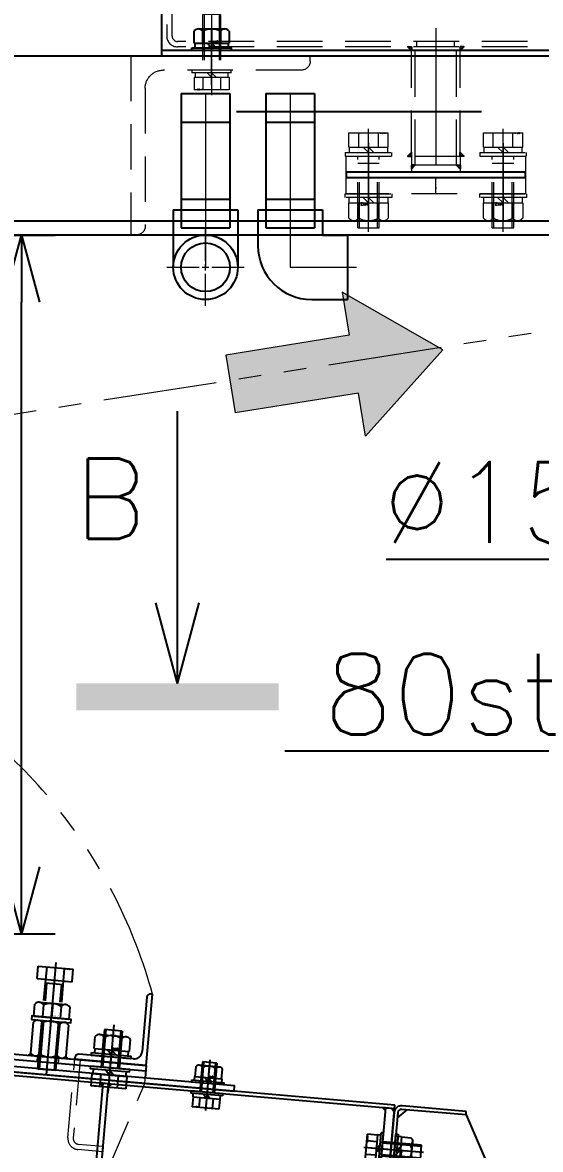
# Model space of a CAD drawing. Header units: millimetres. Extents: x -8731 to 85711, y -14522 to 31379.
# Drawn here: x 7190 to 7479, y 13767 to 14396 of the extents above; entities that cross this region are included whole.
import ezdxf
from ezdxf import colors
from ezdxf.entities.mleader import LeaderData, LeaderLine
from ezdxf.enums import TextEntityAlignment as Align
from ezdxf.math import Vec2, Vec3

# ---------------------------------------------------------------- set-up
doc = ezdxf.new("R2010")
doc.units = ezdxf.units.MM
doc.header["$LTSCALE"] = 4
doc.header["$PDMODE"] = 99
doc.header["$PDSIZE"] = 1
for name, pattern in [('CENTER2', [28.575, 19.05, -3.175, 3.175, -3.175]), ('HIDDEN', [9.525, 6.35, -3.175]), ('PHANTOM2', [31.75, 15.875, -3.175, 3.175, -3.175, 3.175, -3.175])]:
    doc.linetypes.add(name, pattern=pattern)
for name, color, linetype, lineweight in [('04_HIDDEN', 2, 'HIDDEN', 13), ('05_CENTER', 4, 'CENTER2', 13), ('06_PHANTOM', 2, 'PHANTOM2', 13), ('08_DIM', 3, 'Continuous', 13)]:
    doc.layers.add(name, color=color, linetype=linetype, lineweight=lineweight)
doc.layers.add('10_DRAFT', color=8, linetype='Continuous', lineweight=0, plot=False)
doc.styles.add('KANJI0', font='txt.shx', dxfattribs={"width": 0.9, "height": 30, "bigfont": 'bigfont'})
doc.styles.add('KSS_TXT', font='txt.shx', dxfattribs={"bigfont": 'extfont2.shx'})
doc.styles.add('KSS_TXT_L', font='txt.shx', dxfattribs={"height": 9, "bigfont": 'extfont2.shx'})
doc.styles.get("Standard").update_dxf_attribs({"font": 'txt.shx', "bigfont": 'extfont2.shx'})
doc.dimstyles.new('KSS_DIM', dxfattribs={"dimscale": 3, "dimtxt": 3, "dimasz": 2.5, "dimexe": 1.25, "dimexo": 0.625, "dimtad": 1, "dimdsep": 46, "dimtxsty": 'KSS_TXT', "dimblk": 'OPEN30', "dimcen": 0, "dimazin": 2, "dimtfac": 0.75, "dimtmove": 0, "dimatfit": 3, "dimldrblk": 'OPEN30', "dimfxl": 1, "dimtolj": 1, "dimarcsym": 0})
doc.dimstyles.new('KSS_DIM$3', dxfattribs={"dimscale": 3, "dimtxt": 3, "dimasz": 2.5, "dimexe": 1.25, "dimexo": 0.625, "dimtad": 1, "dimtih": 1, "dimtoh": 1, "dimdsep": 46, "dimtxsty": 'KSS_TXT', "dimblk": 'OPEN30', "dimcen": 0, "dimazin": 2, "dimtfac": 0.75, "dimtofl": 0, "dimtmove": 0, "dimatfit": 3, "dimldrblk": 'OPEN30', "dimfxl": 1, "dimtolj": 1, "dimarcsym": 0})

# ---------------------------------------------------------------- blocks, each defined once
blk = doc.blocks.new('_Open30')
at = {"color": 0, "linetype": 'ByBlock', "lineweight": -2}
for p, q in [((-1, 0.268), (0, 0)), ((0, 0), (-1, -0.268)), ((0, 0), (-1, 0))]:
    blk.add_line(p, q, dxfattribs=at)
blk = doc.blocks.new('*D4223')
at = {"layer": '08_DIM', "color": 0, "lineweight": -2, "transparency": 16777216}
for p, q in [((6195.62, 13950.14), (6195.62, 14734.3)), ((7508.12, 14715.55), (6233.12, 14715.55)), ((7545.62, 14715.79), (7545.62, 14696.8))]:
    blk.add_line(p, q, dxfattribs=at)
at = {"layer": 'Defpoints', "color": 0, "transparency": 16777216}
for p in [(7545.62, 14725.16), (6195.62, 14715.55), (6195.62, 13940.76)]:
    blk.add_point(p, dxfattribs=at)
at = {"layer": '08_DIM', "color": 0, "lineweight": -2, "transparency": 16777216, "xscale": 37.5, "yscale": 37.5, "zscale": 37.5, "rotation": 180}
blk.add_blockref('_Open30', (6195.62, 14715.55), dxfattribs=at)
at = {"layer": '08_DIM', "color": 0, "lineweight": -2, "transparency": 16777216, "xscale": 37.5, "yscale": 37.5, "zscale": 37.5}
blk.add_blockref('_Open30', (7545.62, 14715.55), dxfattribs=at)
at = {"layer": '08_DIM', "color": 0, "transparency": 16777216, "insert": (6870.62, 14747.43), "char_height": 45, "attachment_point": 5, "style": 'KSS_TXT'}
blk.add_mtext('\\A1;1350', dxfattribs=at)
blk = doc.blocks.new('AM_BALLOON1')
at = {"transparency": 16777216}
blk.add_circle((0, 0), 5, dxfattribs=at)
blk.add_attdef('B_NUMBER', text='', height=3, dxfattribs=at).set_placement((0, 0), align=Align.MIDDLE_CENTER)
blk = doc.blocks.new('_OPEN')
at = {"color": 0, "linetype": 'ByBlock'}
for p, q in [((-1, 0.167), (0, 0)), ((0, 0), (-1, -0.167)), ((0, 0), (-1, 0))]:
    blk.add_line(p, q, dxfattribs=at)
blk = doc.blocks.new('A$C67E3024E_1_1_1')
at = {"layer": '08_DIM'}
blk.add_hatch(color=256, dxfattribs=at).paths.add_polyline_path([(8.4, 2.72), (8.4, 6.8), (-0.01, 0.01), (8.4, -6.78), (8.4, -2.72), (20, -2.72), (20, 2.72)])
for p, q in [((0, 0.02), (8.4, 6.8)), ((8.4, 6.8), (8.4, 2.74)), ((8.4, 2.72), (20, 2.72)), ((20, -2.72), (20, 2.72)), ((0, 0), (8.4, -6.78)), ((8.4, -6.78), (8.4, -2.72)), ((8.4, -2.72), (20, -2.72))]:
    blk.add_line(p, q, dxfattribs=at)
blk = doc.blocks.new('*D4253')
at = {"layer": '08_DIM', "color": 0, "lineweight": -2, "transparency": 16777216}
for p, q in [((6435.62, 14291.79), (6435.62, 15165.65)), ((7840.62, 14386.64), (7840.62, 15165.65)), ((6473.12, 15146.9), (7803.12, 15146.9))]:
    blk.add_line(p, q, dxfattribs=at)
at = {"layer": 'Defpoints', "color": 0, "transparency": 16777216}
for p in [(7840.62, 15146.9), (7840.62, 14377.26), (6435.62, 14282.42)]:
    blk.add_point(p, dxfattribs=at)
at = {"layer": '08_DIM', "color": 0, "lineweight": -2, "transparency": 16777216, "xscale": 37.5, "yscale": 37.5, "zscale": 37.5, "rotation": 180}
blk.add_blockref('_Open30', (6435.62, 15146.9), dxfattribs=at)
at = {"layer": '08_DIM', "color": 0, "lineweight": -2, "transparency": 16777216, "xscale": 37.5, "yscale": 37.5, "zscale": 37.5}
blk.add_blockref('_Open30', (7840.62, 15146.9), dxfattribs=at)
at = {"layer": '08_DIM', "color": 0, "transparency": 16777216, "insert": (7138.12, 15178.78), "char_height": 45, "attachment_point": 5, "style": 'KSS_TXT'}
blk.add_mtext('\\A1;1405', dxfattribs=at)
blk = doc.blocks.new('seca03_1_1_1')
for q in [(0, 10.635), (-0.804, 3.5), (0.804, 3.5)]:
    blk.add_line((0, 0.5), q)
blk.add_solid([(-3.763, -0.5), (3.763, -0.5), (-3.763, 0.5), (3.763, 0.5)])
blk.add_attdef('A', text='', height=3).set_placement((-2.5, 7.375), align=Align.MIDDLE)
blk = doc.blocks.new('A$C448B04A9_1_1_1')
at = {"color": 0}
for p, q in [((3, 100), (0, 100)), ((0, 0), (0, 100)), ((8, 18), (8, 95)), ((95, 8), (18, 8)), ((0, 0), (100, 0)), ((100, 3), (100, 0))]:
    blk.add_line(p, q, dxfattribs=at)
for centre, radius, start, end in [((3, 95), 5, 0, 90), ((18, 18), 10, 180, 270), ((95, 3), 5, 0, 90)]:
    blk.add_arc(centre, radius, start, end, dxfattribs=at)
blk = doc.blocks.new('A$C27AD2B2D_1_1_1')
at = {"color": 0}
blk.add_line((50, 858), (2550, 858), dxfattribs=at)
blk.add_lwpolyline([(50, 950), (2550, 950), (2550, 850), (50, 850)], close=True, dxfattribs=at)
at = {"layer": '05_CENTER'}
blk.add_line((2105, 933.78), (2105, 958.24), dxfattribs=at)
at = {"layer": '04_HIDDEN', "xscale": -1, "rotation": 180}
blk.add_blockref('A$C448B04A9_1_1_1', (2060, 950), dxfattribs=at)
blk = doc.blocks.new('A$C630344D5_1_1_1')
at = {"color": 0}
blk.add_lwpolyline([(1160, 150.2), (280, 150.2, -0.037623), (275.52, 150.54), (28.38, 187.87, 1.096072), (6.32, -189.89), (309, -179.82, -0.030069), (312.61, -179.91), (1997.39, -326.79, 0.610481), (2025.81, -281.61), (1921.29, -105.09, -0.309422), (1923.51, -71.27), (2106.95, 162.34, 0.68117), (2034, 286.77), (1164.64, 150.56, -0.038872), (1160, 150.2)], format="xyb", dxfattribs=at)
blk = doc.blocks.new('*D4275')
at = {"layer": '08_DIM', "color": 0, "lineweight": -2, "transparency": 16777216}
for p, q in [((6800.62, 14202.24), (6800.62, 15279.93)), ((7840.62, 14386.64), (7840.62, 15279.93)), ((7803.12, 15261.18), (6838.12, 15261.18))]:
    blk.add_line(p, q, dxfattribs=at)
at = {"layer": 'Defpoints', "color": 0, "transparency": 16777216}
for p in [(6800.62, 15261.18), (7840.62, 14377.26), (6800.62, 14192.86)]:
    blk.add_point(p, dxfattribs=at)
at = {"layer": '08_DIM', "color": 0, "lineweight": -2, "transparency": 16777216, "xscale": 37.5, "yscale": 37.5, "zscale": 37.5, "rotation": 180}
blk.add_blockref('_Open30', (6800.62, 15261.18), dxfattribs=at)
at = {"layer": '08_DIM', "color": 0, "lineweight": -2, "transparency": 16777216, "xscale": 37.5, "yscale": 37.5, "zscale": 37.5}
blk.add_blockref('_Open30', (7840.62, 15261.18), dxfattribs=at)
at = {"layer": '08_DIM', "color": 0, "transparency": 16777216, "insert": (7320.62, 15293.06), "char_height": 45, "attachment_point": 5, "style": 'KSS_TXT'}
blk.add_mtext('\\A1;1040', dxfattribs=at)
blk = doc.blocks.new('*D4296')
at = {"layer": '08_DIM', "color": 0, "lineweight": -2, "transparency": 16777216}
for p, q in [((5140.62, 14656.64), (5140.62, 15404.03)), ((7840.62, 14386.64), (7840.62, 15404.03)), ((5178.12, 15385.28), (7803.12, 15385.28))]:
    blk.add_line(p, q, dxfattribs=at)
at = {"layer": 'Defpoints', "color": 0, "transparency": 16777216}
for p in [(7840.62, 15385.28), (5140.62, 14647.26), (7840.62, 14377.26)]:
    blk.add_point(p, dxfattribs=at)
at = {"layer": '08_DIM', "color": 0, "lineweight": -2, "transparency": 16777216, "xscale": 37.5, "yscale": 37.5, "zscale": 37.5, "rotation": 180}
blk.add_blockref('_Open30', (5140.62, 15385.28), dxfattribs=at)
at = {"layer": '08_DIM', "color": 0, "lineweight": -2, "transparency": 16777216, "xscale": 37.5, "yscale": 37.5, "zscale": 37.5}
blk.add_blockref('_Open30', (7840.62, 15385.28), dxfattribs=at)
at = {"layer": '08_DIM', "color": 0, "transparency": 16777216, "insert": (6490.62, 15417.16), "char_height": 45, "attachment_point": 5, "style": 'KSS_TXT'}
blk.add_mtext('\\A1;2700', dxfattribs=at)
blk = doc.blocks.new('*D4308')
at = {"layer": '08_DIM', "color": 0, "lineweight": -2, "transparency": 16777216}
for p, q in [((7720.86, 14197.94), (7652.38, 14156.58)), ((7620.28, 14137.2), (7552.4, 14096.2)), ((7552.4, 14096.2), (7393.02, 14096.2))]:
    blk.add_line(p, q, dxfattribs=at)
at = {"layer": 'Defpoints', "color": 0, "transparency": 16777216}
for p in [(7752.96, 14217.33), (7620.28, 14137.2)]:
    blk.add_point(p, dxfattribs=at)
at = {"layer": '08_DIM', "color": 0, "lineweight": -2, "transparency": 16777216, "xscale": 37.5, "yscale": 37.5, "zscale": 37.5}
for p, rotation in [((7752.96, 14217.33), 31.13104350559884), ((7620.28, 14137.2), 211.1310435055988)]:
    blk.add_blockref('_Open30', p, dxfattribs=dict(at, rotation=rotation))
at = {"layer": '08_DIM', "color": 0, "transparency": 16777216, "insert": (7468.02, 14128.07), "char_height": 45, "attachment_point": 5, "style": 'KSS_TXT'}
blk.add_mtext('\\A1;%%C155', dxfattribs=at)
blk = doc.blocks.new('A$C79C01DD0_1_1_1')
at = {"color": 0}
for p, q in [((-10, 113), (-10, 115)), ((-48, 108), (-43, 113)), ((-48, 111), (-48, 4)), ((-10, 113), (-46, 113)), ((-10, 113), (50, 2)), ((-48, 7), (-43, 2)), ((-46, 2), (50, 2))]:
    blk.add_line(p, q, dxfattribs=at)
blk.add_lwpolyline([(-10, 115), (-46, 115, 0.414214), (-50, 111), (-50, 4, 0.414214), (-46, 0), (50, 0), (50, 2)], format="xyb", dxfattribs=at)
for centre, start, end in [((-46, 111), 90, 180), ((-46, 4), 180, 270)]:
    blk.add_arc(centre, 2, start, end, dxfattribs=at)
at = {"layer": '05_CENTER'}
for p, q in [((-55.8, 90), (-42.11, 90)), ((-55.8, 30), (-42.11, 30)), ((0, -5.61), (0, 7.61))]:
    blk.add_line(p, q, dxfattribs=at)
blk = doc.blocks.new('A$C21297E54_1_1_1')
at = {"color": 0}
for p, q in [((520, 115), (-25, 115)), ((520, 0), (520, 115)), ((520, 113), (-25, 113))]:
    blk.add_line(p, q, dxfattribs=at)
at = {"color": 3}
for points in [[(356.81, 113), (355.31, 113), (355.31, 113), (356.81, 111.5)], [(360, 113), (361.5, 113), (361.5, 113), (360, 111.5)], [(515, 113), (513.5, 113), (513.5, 113), (515, 111.5)], [(520, 113), (518.5, 113), (518.5, 113), (520, 111.5)]]:
    blk.add_lwpolyline(points, close=True, dxfattribs=at)
at = {"color": 0}
for points in [[(360, 113), (356.81, 113), (356.81, 2), (360, 2)], [(520, 113), (515, 113), (515, 2), (520, 2)]]:
    blk.add_lwpolyline(points, close=True, dxfattribs=at)
at = {"layer": '05_CENTER'}
for p, q in [((415, 118.15), (415, 109.82)), ((509.2, 90), (525.89, 90))]:
    blk.add_line(p, q, dxfattribs=at)
blk = doc.blocks.new('M8Nza_1_1_1')
at = {"color": 0}
for p, q in [((-7.5, 8.69), (-7.5, 3.2)), ((5.62, 9.7), (-5.63, 9.7)), ((-3.75, 3.2), (-3.75, 8.69)), ((3.75, 8.69), (3.75, 3.2)), ((7.5, 3.2), (7.5, 8.69)), ((-7.7, 3.2), (7.7, 3.2)), ((-7.7, 3.2), (-7.7, 1.2)), ((0, 1.2), (-2, 3.2)), ((0, 3.2), (2, 1.2)), ((7.7, 3.2), (7.7, 1.2))]:
    blk.add_line(p, q, dxfattribs=at)
at = {"color": 0, "linetype": 'CENTER2'}
blk.add_line((0, 9.7), (0, 0), dxfattribs=at)
at = {"color": 0}
blk.add_lwpolyline([(-9, 1.2), (9, 1.2), (9, 0), (-9, 0)], close=True, dxfattribs=at)
for centre, radius, start, end in [((-5.63, 7.45), 2.25, 33.626, 146.374), ((0, 2.2), 7.5, 60, 120), ((5.62, 7.45), 2.25, 33.626, 146.374)]:
    blk.add_arc(centre, radius, start, end, dxfattribs=at)
at = {"layer": '10_DRAFT', "style": 'KSS_TXT'}
blk.add_text('M8', height=1, dxfattribs=at).set_placement((0.87, 3.27))
blk = doc.blocks.new('A$C46CB4146_1_1_1')
at = {"color": 0}
for p, q in [((-7.51, 8.7), (7.51, 8.7)), ((-7.51, 3.2), (-7.51, 8.7)), ((-3.75, 3.2), (-3.75, 8.7)), ((3.75, 3.2), (3.75, 8.7)), ((7.51, 3.2), (7.51, 8.7)), ((-9, 1.2), (9, 1.2)), ((-9, 1.2), (-9, 0)), ((-7.7, 3.2), (-7.7, 1.2)), ((7.7, 3.2), (-7.7, 3.2)), ((0, 1.2), (-2, 3.2)), ((0, 3.2), (2, 1.2)), ((7.7, 1.2), (7.7, 3.2)), ((9, 0), (9, 1.2)), ((-9, 0), (9, 0))]:
    blk.add_line(p, q, dxfattribs=at)
at = {"color": 0, "linetype": 'CENTER2'}
blk.add_line((0, -23.3), (0, 10.2), dxfattribs=at)
at = {"color": 0, "linetype": 'HIDDEN'}
for p, q in [((-4, -21.8), (-4, 0)), ((-3.32, -21.8), (-3.32, 0)), ((3.32, -21.8), (3.32, 0)), ((4, -21.8), (4, 0)), ((-4, -21.8), (4, -21.8))]:
    blk.add_line(p, q, dxfattribs=at)
at = {"layer": '10_DRAFT', "style": 'KSS_TXT_L'}
blk.add_text('BT-M8x25L,SW,PW', height=0.3, dxfattribs=at).set_placement((2.97, 8.36))
blk = doc.blocks.new('NTFLS-20a_1_1')
at = {"color": 0}
for p, q in [((-7.35, 20), (7.35, 20)), ((-9.8, 1.31), (-9.8, 18.69)), ((-4.9, 1.31), (-4.9, 18.69)), ((4.9, 18.69), (4.9, 1.31)), ((9.8, 18.69), (9.8, 1.31)), ((-7.35, 0), (7.35, 0))]:
    blk.add_line(p, q, dxfattribs=at)
for centre, radius, start, end in [((-7.35, 17.06), 2.94, 33.626, 146.374), ((0, 10.2), 9.8, 60, 120), ((7.35, 17.06), 2.94, 33.626, 146.374), ((-7.35, 2.94), 2.94, 213.626, 326.374), ((0, 9.8), 9.8, 240, 300), ((7.35, 2.94), 2.94, 213.626, 326.374)]:
    blk.add_arc(centre, radius, start, end, dxfattribs=at)
at = {"layer": '04_HIDDEN', "color": 0}
for p, q in [((-5, 20), (-5, 0)), ((-4, 20), (-4, 0)), ((4, 20), (4, 0)), ((5, 20), (5, 0))]:
    blk.add_line(p, q, dxfattribs=at)
at = {"layer": '10_DRAFT', "linetype": 'CENTER2'}
blk.add_line((0, 20), (0, 0), dxfattribs=at)
blk = doc.blocks.new('A$C5BE71404_1')
at = {"color": 0}
for p, q in [((-3, 38), (-3, 7.5)), ((-1, 40), (0, 40)), ((0, 0), (0, 40)), ((-40, 1), (-40, 0)), ((0, 0), (-40, 0)), ((-7.5, 3), (-38, 3))]:
    blk.add_line(p, q, dxfattribs=at)
for centre, radius, start, end in [((-1, 38), 2, 90, 180), ((-7.5, 7.5), 4.5, 270, 0), ((-38, 1), 2, 90, 180)]:
    blk.add_arc(centre, radius, start, end, dxfattribs=at)
blk = doc.blocks.new('A$C55D036C2_1_1')
at = {"layer": '05_CENTER'}
blk.add_line((0, -3.71), (0, 6.83), dxfattribs=at)
blk.add_blockref('A$C5BE71404_1', (20, 0))
blk = doc.blocks.new('A$C7AFA21F4_1_1_1')
at = {"color": 0, "linetype": 'CENTER2'}
blk.add_line((0, -24), (0, 14), dxfattribs=at)
at = {"color": 0}
for p, q in [((-9.81, 11), (9.81, 11)), ((-9.81, 4), (-9.81, 11)), ((-4.91, 4), (-4.91, 11)), ((4.91, 4), (4.91, 11)), ((9.81, 4), (9.81, 11)), ((-11, 1.5), (11, 1.5)), ((-11, 1.5), (-11, 0)), ((-11, 0), (11, 0)), ((9.81, 4), (-9.81, 4)), ((-9.25, 4), (-9.25, 1.5)), ((0, 1.5), (-2.5, 4)), ((0, 4), (2.5, 1.5)), ((9.25, 1.5), (9.25, 4)), ((11, 0), (11, 1.5))]:
    blk.add_line(p, q, dxfattribs=at)
at = {"color": 0, "linetype": 'HIDDEN'}
for p, q in [((-5, -21), (-5, 0)), ((-4.19, -21), (-4.19, 0)), ((4.19, -21), (4.19, 0)), ((5, -21), (5, 0)), ((-5, -21), (5, -21))]:
    blk.add_line(p, q, dxfattribs=at)
at = {"layer": '10_DRAFT', "style": 'KSS_TXT_L'}
blk.add_text('BT-M10x25L,SW,PW', height=0.3, dxfattribs=at).set_placement((5.1, 10.66))
blk = doc.blocks.new('M10Nza_1_1_1')
at = {"color": 0}
for p, q in [((-9.8, 4), (-9.8, 10.69)), ((-7.35, 12), (7.35, 12)), ((-4.9, 4), (-4.9, 10.69)), ((4.9, 10.69), (4.9, 4)), ((9.8, 10.69), (9.8, 4)), ((-9.8, 4), (9.8, 4)), ((-9.2, 1.5), (-9.2, 4)), ((0, 1.5), (-2.5, 4)), ((0, 4), (2.5, 1.5)), ((9.2, 4), (9.2, 1.5))]:
    blk.add_line(p, q, dxfattribs=at)
at = {"color": 0, "linetype": 'CENTER2'}
blk.add_line((0, 12), (0, 0), dxfattribs=at)
at = {"color": 0}
blk.add_lwpolyline([(-11, 1.5), (11, 1.5), (11, 0), (-11, 0)], close=True, dxfattribs=at)
for centre, radius, start, end in [((-7.35, 9.06), 2.94, 33.626, 146.374), ((0, 2.2), 9.8, 60, 120), ((7.35, 9.06), 2.94, 33.626, 146.374)]:
    blk.add_arc(centre, radius, start, end, dxfattribs=at)
at = {"layer": '10_DRAFT', "style": 'KSS_TXT'}
blk.add_text('M10', height=1.25, dxfattribs=at).set_placement((0.26, 4.12))
blk = doc.blocks.new('A$C50F277F6_1_1')
h = blk.add_hatch(color=3)
h.dxf.hatch_style = 1
h.paths.add_polyline_path([(-9.8, 1.31), (-10.87, 0), (-7.35, 0, -0.251062)])
h = blk.add_hatch(color=3)
h.dxf.hatch_style = 1
h.paths.add_polyline_path([(9.8, 1.31), (10.87, 0), (7.35, 0, 0.251062)])
h = blk.add_hatch(color=3)
h.dxf.hatch_style = 1
h.paths.add_polyline_path([(110.2, 1.31), (109.13, 0), (112.65, 0, -0.251062)])
h = blk.add_hatch(color=3)
h.dxf.hatch_style = 1
h.paths.add_polyline_path([(129.8, 1.31), (130.87, 0), (127.35, 0, 0.251062)])
at = {"color": 0}
for p, q in [((175, 0), (-15, 0)), ((-15, 0), (-15, -3)), ((175, 0), (-15, 0)), ((-15, 0), (-15, -10)), ((175, -10), (175, 0)), ((-15, -3), (175, -3)), ((-15, -10), (-113.34, -28.98)), ((136.13, -128.56), (175, -10)), ((-117, -33.8), (-117, -42)), ((-117, -42), (-117, -47)), ((-117, -47), (-98, -47)), ((-115, -47), (-115, -50)), ((-113, -50), (-115, -50)), ((-115, -50), (-113, -50)), ((-113, -50), (-113, -47)), ((-95, -72.65), (-95, -78)), ((-95, -78), (-76.17, -88.87)), ((-76.17, -88.87), (-67.84, -128.04)), ((-62.95, -132), (131.38, -132)), ((33, -128), (35, -128))]:
    blk.add_line(p, q, dxfattribs=at)
at = {"color": 3}
for p, q in [((-9.8, 1.31), (-10.87, 0)), ((9.8, 1.31), (10.87, 0)), ((110.2, 1.31), (109.13, 0)), ((129.8, 1.31), (130.87, 0))]:
    blk.add_line(p, q, dxfattribs=at)
at = {"color": 0}
for centre, radius, start, end in [((-112, -33.8), 5, 105.52411, 180), ((-98, -60), 13, 283.34236, 90), ((-62.95, -127), 5, 192, 270), ((131.38, -127), 5, 270, 341.84729)]:
    blk.add_arc(centre, radius, start, end, dxfattribs=at)
at = {"layer": '04_HIDDEN'}
for p, q in [((-6, 0), (-6, -3)), ((6, 0), (6, -3)), ((114, 0), (114, -3)), ((126, 0), (126, -3)), ((-111, -30), (-86.63, -30)), ((-115, -47), (-115, -34)), ((-113, -34), (-113, -47)), ((-86.63, -32), (-111, -32)), ((-65.65, -126.8), (-84.67, -33.6)), ((-82.71, -33.2), (-63.69, -126.4)), ((33, -59.66), (33, -128)), ((35, -128), (35, -59.66)), ((38.41, -58.24), (108.17, -128)), ((109.59, -126.59), (39.83, -56.83)), ((-61.73, -128), (135, -128)), ((135, -130), (-61.73, -130)), ((108.17, -128), (109.59, -126.59)), ((135, -128), (135, -130))]:
    blk.add_line(p, q, dxfattribs=at)
blk.add_lwpolyline([(135, -44), (135, 0), (138, 0), (138, -44, 0.414214), (141, -47), (155, -47), (155, -50), (141, -50, -0.414214)], format="xyb", close=True, dxfattribs=at)
for centre, radius, start, end in [((-111, -34), 4, 90, 180), ((-86.63, -34), 4, 11.53462, 90), ((-111, -34), 2, 90, 180), ((-86.63, -34), 2, 11.53462, 90), ((37, -59.66), 4, 45, 180), ((37, -59.66), 2, 45, 180), ((-61.73, -126), 4, 191.53462, 270), ((-61.73, -126), 2, 191.53462, 270)]:
    blk.add_arc(centre, radius, start, end, dxfattribs=at)
at = {"layer": '05_CENTER'}
for p, q in [((0, 5.49), (0, -8.61)), ((120, 5.49), (120, -8.61)), ((155, 5.49), (155, -8.61))]:
    blk.add_line(p, q, dxfattribs=at)
at = {"layer": '10_DRAFT'}
for p, q in [((-113.34, -28.98), (-117, -30)), ((-117, -30), (-117, -33.8)), ((-86.63, -30), (-83.37, -30)), ((-83.37, -30), (-82.71, -33.2)), ((-86.63, -32), (-85, -32)), ((-85, -32), (-84.67, -33.6)), ((33, -60.55), (33, -50)), ((33, -50), (40.46, -57.46)), ((37, -62.66), (37, -54.76)), ((-94.33, -60), (-99.84, -60)), ((-98, -61.84), (-98, -58.16)), ((-95, -61.21), (-95, -58.79)), ((34, -59.66), (40, -59.66)), ((-67.84, -128.04), (-67, -132)), ((-67, -132), (-62.95, -132)), ((-65, -130), (-65.65, -126.8)), ((-61.73, -130), (-65, -130)), ((-63.37, -128), (-63.69, -126.4)), ((-61.73, -128), (-63.37, -128)), ((109.59, -126.59), (111, -128)), ((135, -132), (131.38, -132)), ((136.13, -128.56), (135, -132))]:
    blk.add_line(p, q, dxfattribs=at)
at = {"color": 4}
for p in [(0, 0), (120, 0)]:
    blk.add_blockref('NTFLS-20a_1_1', p, dxfattribs=at)
blk = doc.blocks.new('M10Nu_1_1_1')
at = {"color": 0}
for p, q in [((-9.8, 0), (-9.8, 6.69)), ((-7.35, 8), (7.35, 8)), ((-4.9, 0), (-4.9, 6.69)), ((4.9, 6.69), (4.9, 0)), ((9.8, 6.69), (9.8, 0)), ((-9.8, 0), (9.8, 0))]:
    blk.add_line(p, q, dxfattribs=at)
at = {"color": 0, "linetype": 'CENTER2'}
blk.add_line((0, 8), (0, 0), dxfattribs=at)
at = {"color": 0}
for centre, radius, start, end in [((-7.35, 5.06), 2.94, 33.626, 146.374), ((0, -1.8), 9.8, 60, 120), ((7.35, 5.06), 2.94, 33.626, 146.374)]:
    blk.add_arc(centre, radius, start, end, dxfattribs=at)
at = {"layer": '10_DRAFT', "style": 'KANJI0', "width": 0.82}
blk.add_text('Ｍ１０', height=1.25, dxfattribs=at).set_placement((0.26, 0.12))
blk = doc.blocks.new('A$C7A442ECB_1_1')
at = {"color": 0}
for p, q in [((-9.81, 57), (9.81, 57)), ((-9.81, 50), (-9.81, 57)), ((-4.91, 50), (-4.91, 57)), ((4.91, 50), (4.91, 57)), ((9.81, 50), (9.81, 57)), ((-9.81, 50), (9.81, 50))]:
    blk.add_line(p, q, dxfattribs=at)
at = {"color": 0, "linetype": 'CENTER2'}
blk.add_line((0, -3), (0, 60), dxfattribs=at)
at = {"color": 0, "linetype": 'HIDDEN'}
for p, q in [((-5, 0), (-5, 50)), ((-5, 48.04), (5, 48.04)), ((-4.19, 0), (-4.19, 48.04)), ((4.19, 0), (4.19, 48.04)), ((5, 0), (5, 50)), ((-5, 0), (5, 0))]:
    blk.add_line(p, q, dxfattribs=at)
at = {"layer": '10_DRAFT', "style": 'KSS_TXT_L'}
blk.add_text('BT-M10x50L', height=0.3, dxfattribs=at).set_placement((6.32, 56.66))
blk = doc.blocks.new('A$C170915BB_1_1')
h = blk.add_hatch(color=3)
h.dxf.hatch_style = 1
h.paths.add_polyline_path([(175.2, 61.31), (174.13, 60), (177.65, 60, -0.251062)])
h = blk.add_hatch(color=3)
h.dxf.hatch_style = 1
h.paths.add_polyline_path([(194.8, 61.31), (195.87, 60), (192.35, 60, 0.251062)])
for p, q in [((50, 60), (240, 60)), ((50, 57), (240, 57)), ((240, 60), (240, 53))]:
    blk.add_line(p, q)
at = {"color": 3}
for p, q in [((175.2, 61.31), (174.13, 60)), ((194.8, 61.31), (195.87, 60))]:
    blk.add_line(p, q, dxfattribs=at)
blk.add_lwpolyline([(174, 80), (196, 80), (196, 82), (174, 82)], close=True)
for name, p in [('A$C7A442ECB_1_1', (185, 53)), ('A$C55D036C2_1_1', (220, 60)), ('M10Nu_1_1_1', (185, 82)), ('M10Nza_1_1_1', (220, 63))]:
    blk.add_blockref(name, p)
at = {"color": 4}
blk.add_blockref('NTFLS-20a_1_1', (185, 60), dxfattribs=at)
at = {"rotation": 180}
blk.add_blockref('A$C7AFA21F4_1_1_1', (220, 57), dxfattribs=at)
at = {"layer": '04_HIDDEN'}
blk.add_blockref('A$C50F277F6_1_1', (65, 60), dxfattribs=at)
blk = doc.blocks.new('A$C435F0BD9_1_1_1')
at = {"color": 0}
for p, q in [((-7.51, 8.7), (7.51, 8.7)), ((-7.51, 3.2), (-7.51, 8.7)), ((-3.75, 3.2), (-3.75, 8.7)), ((3.75, 3.2), (3.75, 8.7)), ((7.51, 3.2), (7.51, 8.7)), ((-9, 1.2), (9, 1.2)), ((-9, 1.2), (-9, 0)), ((-7.7, 3.2), (-7.7, 1.2)), ((7.7, 3.2), (-7.7, 3.2)), ((0, 1.2), (-2, 3.2)), ((0, 3.2), (2, 1.2)), ((7.7, 1.2), (7.7, 3.2)), ((9, 0), (9, 1.2)), ((-9, 0), (9, 0))]:
    blk.add_line(p, q, dxfattribs=at)
at = {"color": 0, "linetype": 'CENTER2'}
blk.add_line((0, -18.3), (0, 10.2), dxfattribs=at)
at = {"color": 0, "linetype": 'HIDDEN'}
for p, q in [((-4, -16.8), (-4, 0)), ((-3.32, -16.8), (-3.32, 0)), ((3.32, -16.8), (3.32, 0)), ((4, -16.8), (4, 0)), ((-4, -16.8), (4, -16.8))]:
    blk.add_line(p, q, dxfattribs=at)
at = {"layer": '10_DRAFT', "style": 'KSS_TXT_L'}
blk.add_text('BT-M8x20L,SW,PW', height=0.3, dxfattribs=at).set_placement((3.15, 8.36))
blk = doc.blocks.new('A$C2D014B62_1_1')
at = {"color": 0}
blk.add_lwpolyline([(-15, 0), (295, 0), (295, 3), (-15, 3)], close=True, dxfattribs=at)
at = {"layer": '05_CENTER'}
blk.add_line((280, 6.33), (280, -3.33), dxfattribs=at)
blk.add_line((280, 6.33), (280, -3.33), dxfattribs=at)
blk = doc.blocks.new('A$C4B9B0C08_1_1')
for name, p in [('A$C170915BB_1_1', (-480, 80)), ('M8Nza_1_1_1', (-205, 133)), ('A$C21297E54_1_1_1', (-620, 15)), ('A$C2D014B62_1_1', (-485, 130)), ('A$C79C01DD0_1_1_1', (-50, 15))]:
    blk.add_blockref(name, p)
for name, p, rotation in [('A$C435F0BD9_1_1_1', (-205, 128), 179.9999999999999), ('A$C46CB4146_1_1_1', (-105, 105), 90), ('M8Nza_1_1_1', (-98, 105), 270)]:
    blk.add_blockref(name, p, dxfattribs=dict(rotation=rotation))
blk = doc.blocks.new('*D4309')
at = {"layer": '08_DIM', "color": 0, "lineweight": -2, "transparency": 16777216}
for p, q in [((7080.51, 14277.26), (7208.34, 14277.26)), ((7189.59, 13924.76), (7189.59, 14239.76)), ((7025, 13887.26), (7208.34, 13887.26))]:
    blk.add_line(p, q, dxfattribs=at)
at = {"layer": 'Defpoints', "color": 0, "transparency": 16777216}
for p in [(7071.13, 14277.26), (7189.59, 14277.26), (7015.62, 13887.26)]:
    blk.add_point(p, dxfattribs=at)
at = {"layer": '08_DIM', "color": 0, "lineweight": -2, "transparency": 16777216, "xscale": 37.5, "yscale": 37.5, "zscale": 37.5}
for p, rotation in [((7189.59, 14277.26), 90), ((7189.59, 13887.26), 270)]:
    blk.add_blockref('_Open30', p, dxfattribs=dict(at, rotation=rotation))
at = {"layer": '08_DIM', "color": 0, "transparency": 16777216, "insert": (7157.71, 14082.26), "char_height": 45, "attachment_point": 5, "rotation": 90, "style": 'KSS_TXT'}
blk.add_mtext('\\A1;390', dxfattribs=at)
blk = doc.blocks.new('*D4310')
at = {"layer": '08_DIM', "color": 0, "lineweight": -2, "transparency": 16777216}
for p, q in [((7587.72, 13932.24), (7587.72, 14007.94)), ((7667.72, 13932.24), (7667.72, 14007.94)), ((7550.22, 13989.19), (7336.47, 13989.19)), ((7667.72, 13989.19), (7587.72, 13989.19)), ((7705.22, 13989.19), (7742.72, 13989.19))]:
    blk.add_line(p, q, dxfattribs=at)
at = {"layer": 'Defpoints', "color": 0, "transparency": 16777216}
for p in [(7587.72, 13989.19), (7587.72, 13922.86), (7667.72, 13922.86)]:
    blk.add_point(p, dxfattribs=at)
at = {"layer": '08_DIM', "color": 0, "lineweight": -2, "transparency": 16777216, "xscale": 37.5, "yscale": 37.5, "zscale": 37.5}
blk.add_blockref('_Open30', (7587.72, 13989.19), dxfattribs=at)
at = {"layer": '08_DIM', "color": 0, "lineweight": -2, "transparency": 16777216, "xscale": 37.5, "yscale": 37.5, "zscale": 37.5, "rotation": 180}
blk.add_blockref('_Open30', (7667.72, 13989.19), dxfattribs=at)
at = {"layer": '08_DIM', "color": 0, "transparency": 16777216, "insert": (7424.6, 14021.07), "char_height": 45, "attachment_point": 5, "style": 'KSS_TXT'}
blk.add_mtext('\\A1;80st', dxfattribs=at)
blk = doc.blocks.new('A$C7D504894_1_1')
at = {"color": 0}
blk.add_line((528, 3), (-28, 3), dxfattribs=at)
blk.add_lwpolyline([(-28, 0), (528, 0), (528, 600), (-28, 600)], close=True, dxfattribs=at)
at = {"color": 3}
for points in [[(111.4, 5), (111.4, 3), (109.4, 5), (109.4, 5)], [(138.6, 5), (138.6, 3), (140.6, 5), (140.6, 5)], [(111.4, -56), (111.4, -54), (109.4, -56), (109.4, -56)], [(138.6, -56), (138.6, -54), (140.6, -56), (140.6, -56)], [(111.4, -61), (111.4, -63), (113.4, -61), (113.4, -61)], [(138.6, -61), (138.6, -63), (136.6, -61), (136.6, -61)]]:
    blk.add_lwpolyline(points, close=True, dxfattribs=at)
at = {"layer": '04_HIDDEN'}
for p, q in [((-25, 589), (-25, 11)), ((-22, 11), (-22, 589)), ((519, 8), (-19, 8)), ((114.5, 5), (114.5, 8)), ((135.5, 5), (135.5, 8)), ((519, 5), (-19, 5)), ((111.4, 0), (111.4, 5)), ((111.4, -56), (111.4, 0)), ((113.5, -61), (113.5, 5)), ((136.5, -61), (136.5, 5)), ((138.6, 0), (138.6, 5)), ((138.6, -56), (138.6, 0)), ((111.4, -56), (111.4, -65)), ((138.6, -56), (138.6, -65)), ((138.6, -61), (111.4, -61))]:
    blk.add_line(p, q, dxfattribs=at)
blk.add_lwpolyline([(175, -56), (175, -65), (75, -65), (75, -56)], close=True, dxfattribs=at)
for radius in [6, 3]:
    blk.add_arc((-19, 11), radius, 180, 270, dxfattribs=at)
at = {"layer": '05_CENTER'}
for p, q in [((125, 15.34), (125, -74.24)), ((0, -8.24), (0, 11.15)), ((87.5, -48.67), (87.5, -71.97)), ((162.5, -48.67), (162.5, -71.97))]:
    blk.add_line(p, q, dxfattribs=at)
blk = doc.blocks.new('A$C1A3C2C0C_1_1_1')
at = {"color": 0, "linetype": 'CENTER2'}
blk.add_line((0, -34), (0, 14), dxfattribs=at)
at = {"color": 0}
for p, q in [((-9.81, 11), (9.81, 11)), ((-9.81, 4), (-9.81, 11)), ((-4.91, 4), (-4.91, 11)), ((4.91, 4), (4.91, 11)), ((9.81, 4), (9.81, 11)), ((-11, 1.5), (11, 1.5)), ((-11, 1.5), (-11, 0)), ((9.81, 4), (-9.81, 4)), ((-9.25, 4), (-9.25, 1.5)), ((0, 1.5), (-2.5, 4)), ((0, 4), (2.5, 1.5)), ((9.25, 1.5), (9.25, 4)), ((11, 0), (11, 1.5)), ((-11, 0), (11, 0))]:
    blk.add_line(p, q, dxfattribs=at)
at = {"color": 0, "linetype": 'HIDDEN'}
for p, q in [((-5, -31), (-5, 0)), ((-4.19, -31), (-4.19, 0)), ((4.19, -31), (4.19, 0)), ((5, -31), (5, 0)), ((-5, -31), (5, -31))]:
    blk.add_line(p, q, dxfattribs=at)
at = {"layer": '10_DRAFT', "style": 'KSS_TXT_L'}
blk.add_text('BT-M10x35L,SW,PW', height=0.3, dxfattribs=at).set_placement((5.1, 10.66))
blk = doc.blocks.new('A$C356D5E8B_1')
at = {"color": 0}
blk.add_lwpolyline([(0, 87.5), (9, 87.5), (9, -12.5), (0, -12.5)], close=True, dxfattribs=at)
at = {"layer": '05_CENTER'}
for p, q in [((-7.33, 75), (15.97, 75)), ((-7.33, 0), (15.97, 0))]:
    blk.add_line(p, q, dxfattribs=at)
at = {"layer": '10_DRAFT'}
blk.add_line((9, 37.5), (0, 37.5), dxfattribs=at)
blk = doc.blocks.new('M12Nza_2_1')
at = {"color": 0}
for p, q in [((-10.95, 5), (-10.95, 13.53)), ((-8.21, 15), (8.21, 15)), ((-5.47, 5), (-5.47, 13.53)), ((5.48, 5), (5.48, 13.53)), ((10.95, 13.53), (10.95, 5)), ((10.95, 5), (-10.95, 5)), ((-10.75, 2), (-10.75, 5)), ((0, 2), (-3, 5)), ((0, 5), (3, 2)), ((10.75, 5), (10.75, 2))]:
    blk.add_line(p, q, dxfattribs=at)
at = {"color": 0, "linetype": 'CENTER2'}
blk.add_line((0, 0), (0, 15), dxfattribs=at)
at = {"color": 0}
blk.add_lwpolyline([(-13, 2), (13, 2), (13, 0), (-13, 0)], close=True, dxfattribs=at)
for centre, radius, start, end in [((-8.21, 11.71), 3.29, 33.626, 146.374), ((0, 4.05), 10.95, 60, 120), ((8.21, 11.71), 3.29, 33.626, 146.374)]:
    blk.add_arc(centre, radius, start, end, dxfattribs=at)
at = {"layer": '10_DRAFT', "style": 'KSS_TXT'}
blk.add_text('M12', height=1.5, dxfattribs=at).set_placement((0.31, 5.09))
blk = doc.blocks.new('A$C4D316DC8_1_1_1')
at = {"color": 0}
for p, q in [((-10.97, 13), (10.97, 13)), ((-10.97, 5), (-10.97, 13)), ((-5.48, 5), (-5.48, 13)), ((5.48, 5), (5.48, 13)), ((10.97, 5), (10.97, 13)), ((-13, 2), (13, 2)), ((-13, 2), (-13, 0)), ((-13, 0), (13, 0)), ((-10.97, 5), (10.97, 5)), ((-10.75, 5), (-10.75, 2)), ((0, 2), (-3, 5)), ((0, 5), (3, 2)), ((10.75, 2), (10.75, 5)), ((13, 0), (13, 2))]:
    blk.add_line(p, q, dxfattribs=at)
at = {"color": 0, "linetype": 'CENTER2'}
blk.add_line((0, -42.16), (0, 15.24), dxfattribs=at)
at = {"color": 0, "linetype": 'HIDDEN'}
for p, q in [((-6, -40), (-6, 0)), ((6, -40), (6, 0)), ((-6, -4), (6, -4)), ((-5.05, -40), (-5.05, -4)), ((5.05, -40), (5.05, -4)), ((-6, -40), (6, -40))]:
    blk.add_line(p, q, dxfattribs=at)
at = {"layer": '10_DRAFT', "style": 'KSS_TXT_L'}
blk.add_text('BT-M12x45L,SW,PW', height=0.3, dxfattribs=at).set_placement((6.42, 12.66))
blk = doc.blocks.new('A$C77FD0713_1_1')
at = {"color": 3}
blk.add_lwpolyline([(-425, -68), (-325, -68), (-325, -65), (-425, -65)], close=True, dxfattribs=at)
for name, p in [('A$C7D504894_1_1', (-500, 0)), ('M10Nza_1_1_1', (-500, 3))]:
    blk.add_blockref(name, p)
at = {"layer": '04_HIDDEN'}
for name, p, rotation in [('A$C1A3C2C0C_1_1_1', (-500, -8), 180), ('A$C356D5E8B_1', (-412.5, -68), 270), ('M12Nza_2_1', (-412.5, -77), 180), ('M12Nza_2_1', (-337.5, -77), 180)]:
    blk.add_blockref(name, p, dxfattribs=dict(at, rotation=rotation))
for p in [(-412.5, -56), (-337.5, -56)]:
    blk.add_blockref('A$C4D316DC8_1_1_1', p, dxfattribs=at)
blk = doc.blocks.new('*U4375')
at = {"layer": '05_CENTER', "color": 0, "linetype": 'CENTER2', "transparency": 16777216}
for p, q in [((0, 3.6), (0, 21.5)), ((-21.5, 0), (-3.6, 0)), ((3.6, 0), (21.5, 0)), ((0, -21.5), (0, -3.6))]:
    blk.add_line(p, q, dxfattribs=at)
at = {"layer": '05_CENTER', "color": 0, "linetype": 'Continuous', "transparency": 16777216}
for p, q in [((-1.8, 0), (1.8, 0)), ((0, -1.8), (0, 1.8))]:
    blk.add_line(p, q, dxfattribs=at)

msp = doc.modelspace()

# ---------------------------------------------------------------- linework, layer by layer
for p, q in [((7278.62531, 14356.26365), (7305.82531, 14356.26365)), ((7278.62531, 14356.26365), (7278.62531, 14281.26365)), ((7305.82531, 14356.26365), (7305.82531, 14281.26365)), ((7325.86926, 14356.26365), (7353.06926, 14356.26365)), ((7325.86926, 14356.26365), (7325.86926, 14281.26365)), ((7353.06926, 14356.26365), (7353.06926, 14281.26365)), ((7309.52974, 14346.26365), (7446.11931, 14346.26365)), ((7278.62531, 14340.26365), (7305.82531, 14340.26365)), ((7325.86926, 14340.26365), (7353.06926, 14340.26365)), ((7278.62531, 14297.26365), (7305.82531, 14297.26365)), ((7325.86926, 14297.26365), (7353.06926, 14297.26365)), ((7274.22531, 14291.26365), (7310.22531, 14291.26365)), ((7274.22531, 14291.26365), (7274.22531, 14259.26365)), ((7310.22531, 14291.26365), (7310.22531, 14259.26365)), ((7321.46926, 14291.26365), (7357.46926, 14291.26365)), ((7321.46926, 14291.26365), (7321.46926, 14271.26365)), ((7357.46926, 14291.26365), (7357.46926, 14277.26365)), ((7278.62531, 14281.26365), (7305.82531, 14281.26365)), ((7325.86926, 14281.26365), (7353.06926, 14281.26365)), ((7357.46926, 14277.26365), (7371.46926, 14277.26365)), ((7371.46926, 14277.26365), (7371.46926, 14241.26365)), ((7351.46926, 14241.26365), (7371.46926, 14241.26365))]:
    msp.add_line(p, q)
for radius in [18, 13.6]:
    msp.add_circle((7292.22531, 14259.26365), radius)
msp.add_arc((7351.46926, 14271.26365), 30, 180, 270)
at = {"layer": '05_CENTER'}
for p, q in [((7292.22531, 14356.26365), (7292.22531, 14281.26365)), ((7339.46926, 14356.26365), (7339.46926, 14281.26365)), ((7292.22531, 14296.26365), (7292.22531, 14259.26365)), ((7339.46926, 14296.26365), (7339.46926, 14259.26365)), ((7339.46926, 14259.26365), (7376.46926, 14259.26365))]:
    msp.add_line(p, q, dxfattribs=at)
at = {"layer": '06_PHANTOM'}
msp.add_arc((6985.00782, 13777.50739), 287.9236, 15.34089043, 105.34089043, dxfattribs=at)

# ---------------------------------------------------------------- block references
for name, p in [('A$C77FD0713_1_1', (7795.6226, 14377.26365)), ('A$C27AD2B2D_1_1_1', (5190.6226, 13427.26365))]:
    msp.add_blockref(name, p)
at = {"xscale": 5.999999999999999, "yscale": 5.999999999999999, "zscale": 5.999999999999999, "rotation": 189.1993478872336}
msp.add_blockref('A$C67E3024E_1_1_1', (7424.60627, 14213.25908), dxfattribs=at)
at = {"xscale": 15, "yscale": 15, "zscale": 15}
msp.add_blockref('seca03_1_1_1', (7276.65742, 14019.51014), dxfattribs=at).add_auto_attribs({'A': 'B'})
at = {"rotation": 355.0177535979543}
msp.add_blockref('A$C4B9B0C08_1_1', (7486.13312, 13653.51766), dxfattribs=at)
at = {"layer": '05_CENTER', "linetype": 'CENTER2'}
msp.add_blockref('*U4375', (7292.22531, 14259.26365), dxfattribs=at)
at = {"layer": '06_PHANTOM', "color": 6}
msp.add_blockref('A$C630344D5_1_1_1', (5640.6226, 13967.06365), dxfattribs=at)

# ---------------------------------------------------------------- dimensions: what is measured, and where the dimension line sits
at = {"layer": '08_DIM', "color": 1}
for base, p1, p2, picture, middle in [((7840.6226, 15385.28296), (5140.6226, 14647.26365), (7840.6226, 14377.26365), '*D4296', (6490.6226, 15417.15796)), ((6800.6226, 15261.18136), (7840.6226, 14377.26365), (6800.6226, 14192.86229), '*D4275', (7320.6226, 15293.05636)), ((7840.6226, 15146.90437), (6435.62261, 14282.41502), (7840.6226, 14377.26365), '*D4253', (7138.12261, 15178.77937))]:
    dim = msp.add_linear_dim(base=base, p1=p1, p2=p2, dimstyle='KSS_DIM', override={"dimscale": 15}, dxfattribs=at)
    dim.commit()
    dim.dimension.update_dxf_attribs({"geometry": picture, "text_midpoint": middle})
at = {"layer": '08_DIM'}
dim = msp.add_linear_dim(base=(6195.62261, 14715.55203), p1=(7545.62254, 14725.16145), p2=(6195.62261, 13940.76365), dimstyle='KSS_DIM', override={"dimscale": 15}, dxfattribs=at)
dim.commit()
dim.dimension.update_dxf_attribs({"geometry": '*D4223', "text_midpoint": (6870.62258, 14747.42703)})
dim = msp.add_linear_dim(base=(7189.5894, 14277.26365), p1=(7015.62261, 13887.26365), p2=(7071.13291, 14277.26365), angle=90, dimstyle='KSS_DIM', override={"dimscale": 15}, dxfattribs=at)
dim.commit()
dim.dimension.update_dxf_attribs({"geometry": '*D4309', "text_midpoint": (7157.7144, 14082.26365)})
dim = msp.add_diameter_dim_2p(p1=(7752.9616, 14217.33093), p2=(7620.2836, 14137.19637), dimstyle='KSS_DIM$3', override={"dimscale": 15, "dimpost": '%%C<>', "dimtix": 1, "dimatfit": 2}, dxfattribs=at)
dim.commit()
dim.dimension.update_dxf_attribs({"geometry": '*D4308', "text_midpoint": (7468.02416, 14096.19567), "dimtype": 163})
dim = msp.add_linear_dim(base=(7587.7226, 13989.19018), p1=(7667.7226, 13922.86229), p2=(7587.7226, 13922.86229), angle=180, text='<>st', dimstyle='KSS_DIM', override={"dimscale": 15}, dxfattribs=at)
dim.commit()
dim.dimension.update_dxf_attribs({"geometry": '*D4310', "text_midpoint": (7424.5976, 14021.06518)})

# ---------------------------------------------------------------- leaders
ml = msp.add_multileader_block('Standard', dxfattribs=at)
ml.set_content('AM_BALLOON1', color=256, scale=15)
ml.set_attribute('B_NUMBER', 'AF', width=0)
ml.set_leader_properties(color=256, linetype='ByLayer', lineweight=-1)
ml.set_arrow_properties(name='OPEN')
ml.build(insert=Vec2(0, 0))
ml.multileader.update_dxf_attribs({"leader_type": 0, "has_dogleg": 0, "text_right_attachment_type": 6, "dogleg_length": 0, "arrow_head_size": 30, "scale": 15, "block_connection_type": 1})
ctx = ml.context
ctx.base_point, ctx.scale, ctx.char_height, ctx.arrow_head_size, ctx.landing_gap_size, ctx.plane_origin = Vec3(8262.14661, 16915.24927), 15, 60, 30, 30, Vec3(8262.14661, 16915.24927)
ctx.right_attachment, ctx.attachment_type = 6, 1
notes = []
notes.append((ctx, [(0, (0, 0, 0), (0, 0), (1, 0), 1, [])]))
ctx.block.insert = Vec3(8262.14661, 16915.24927)
ml = msp.add_multileader_block('Standard', dxfattribs=at)
ml.set_content('AM_BALLOON1', color=256, scale=15)
ml.set_attribute('B_NUMBER', 'AO', width=0)
ml.set_leader_properties(color=256, linetype='ByLayer', lineweight=-1)
ml.set_arrow_properties(name='OPEN')
ml.build(insert=Vec2(0, 0))
ml.multileader.update_dxf_attribs({"leader_type": 0, "has_dogleg": 0, "text_right_attachment_type": 6, "dogleg_length": 0, "arrow_head_size": 30, "scale": 15, "block_connection_type": 1})
ctx = ml.context
ctx.base_point, ctx.scale, ctx.char_height, ctx.arrow_head_size, ctx.landing_gap_size, ctx.plane_origin = Vec3(11532.59715, 15665.61266), 15, 60, 30, 30, Vec3(11532.59715, 15665.61266)
ctx.right_attachment, ctx.attachment_type = 6, 1
notes.append((ctx, [(0, (0, 0, 0), (0, 0), (1, 0), 1, [])]))
ctx.block.insert = Vec3(11532.59715, 15665.61266)
ml = msp.add_multileader_block('Standard', dxfattribs=at)
ml.set_content('AM_BALLOON1', color=256, scale=15)
ml.set_attribute('B_NUMBER', 'D', width=0)
ml.set_leader_properties(color=256, linetype='ByLayer', lineweight=-1)
ml.set_arrow_properties(name='OPEN')
ml.build(insert=Vec2(0, 0))
ml.multileader.update_dxf_attribs({"leader_type": 0, "has_dogleg": 0, "text_right_attachment_type": 6, "dogleg_length": 0, "arrow_head_size": 30, "scale": 15, "block_connection_type": 1})
ctx = ml.context
ctx.base_point, ctx.scale, ctx.char_height, ctx.arrow_head_size, ctx.landing_gap_size, ctx.plane_origin = Vec3(9708.75838, 15394.05003), 15, 60, 30, 30, Vec3(9708.75838, 15394.05003)
ctx.right_attachment, ctx.attachment_type = 6, 1
notes.append((ctx, [(0, (0, 0, 0), (0, 0), (1, 0), 1, [])]))
ctx.block.insert = Vec3(9708.75838, 15394.05003)
ml = msp.add_multileader_block('Standard', dxfattribs=at)
ml.set_content('AM_BALLOON1', color=256, scale=15)
ml.set_attribute('B_NUMBER', 'A', width=0)
ml.set_leader_properties(color=256, linetype='ByLayer', lineweight=-1)
ml.set_arrow_properties(name='OPEN')
ml.build(insert=Vec2(0, 0))
ml.multileader.update_dxf_attribs({"leader_type": 0, "has_dogleg": 0, "text_right_attachment_type": 6, "dogleg_length": 0, "arrow_head_size": 30, "scale": 15, "block_connection_type": 1})
ctx = ml.context
ctx.base_point, ctx.scale, ctx.char_height, ctx.arrow_head_size, ctx.landing_gap_size, ctx.plane_origin = Vec3(13148.43876, 15210.37146), 15, 60, 30, 30, Vec3(13148.43876, 15210.37146)
ctx.right_attachment, ctx.attachment_type = 6, 1
notes.append((ctx, [(0, (0, 0, 0), (0, 0), (1, 0), 1, [])]))
ctx.block.insert = Vec3(13148.43876, 15210.37146)
ml = msp.add_multileader_block('Standard', dxfattribs=at)
ml.set_content('AM_BALLOON1', color=256, scale=15)
ml.set_attribute('B_NUMBER', 'B', width=0)
ml.set_leader_properties(color=256, linetype='ByLayer', lineweight=-1)
ml.set_arrow_properties(name='OPEN')
ml.build(insert=Vec2(0, 0))
ml.multileader.update_dxf_attribs({"leader_type": 0, "has_dogleg": 0, "text_right_attachment_type": 6, "dogleg_length": 0, "arrow_head_size": 30, "scale": 15, "block_connection_type": 1})
ctx = ml.context
ctx.base_point, ctx.scale, ctx.char_height, ctx.arrow_head_size, ctx.landing_gap_size, ctx.plane_origin = Vec3(13018.80587, 15068.9297), 15, 60, 30, 30, Vec3(13018.80587, 15068.9297)
ctx.right_attachment, ctx.attachment_type = 6, 1
notes.append((ctx, [(0, (0, 0, 0), (0, 0), (1, 0), 1, [])]))
ctx.block.insert = Vec3(13018.80587, 15068.9297)
ml = msp.add_multileader_block('Standard', dxfattribs=at)
ml.set_content('AM_BALLOON1', color=256, scale=15)
ml.set_attribute('B_NUMBER', 'C', width=0)
ml.set_leader_properties(color=256, linetype='ByLayer', lineweight=-1)
ml.set_arrow_properties(name='OPEN')
ml.build(insert=Vec2(0, 0))
ml.multileader.update_dxf_attribs({"leader_type": 0, "has_dogleg": 0, "text_right_attachment_type": 6, "dogleg_length": 0, "arrow_head_size": 30, "scale": 15, "block_connection_type": 1})
ctx = ml.context
ctx.base_point, ctx.scale, ctx.char_height, ctx.arrow_head_size, ctx.landing_gap_size, ctx.plane_origin = Vec3(13161.52102, 14919.16787), 15, 60, 30, 30, Vec3(13161.52102, 14919.16787)
ctx.right_attachment, ctx.attachment_type = 6, 1
notes.append((ctx, [(0, (0, 0, 0), (0, 0), (1, 0), 1, [])]))
ctx.block.insert = Vec3(13161.52102, 14919.16787)
for ctx, leaders in notes:
    for number, flags, end, landing, length, lines in leaders:
        leader = LeaderData()
        leader.index, (leader.has_last_leader_line, leader.has_dogleg_vector, leader.attachment_direction) = number, flags
        leader.last_leader_point, leader.dogleg_vector, leader.dogleg_length = Vec3(end), Vec3(landing), length
        for number, points, colour, breaks in lines:
            line = LeaderLine()
            line.index, line.vertices, line.color, line.breaks = number, Vec3.list(points), colors.encode_raw_color(colour), breaks
            leader.lines.append(line)
        ctx.leaders.append(leader)

doc.saveas('drawing.dxf')
